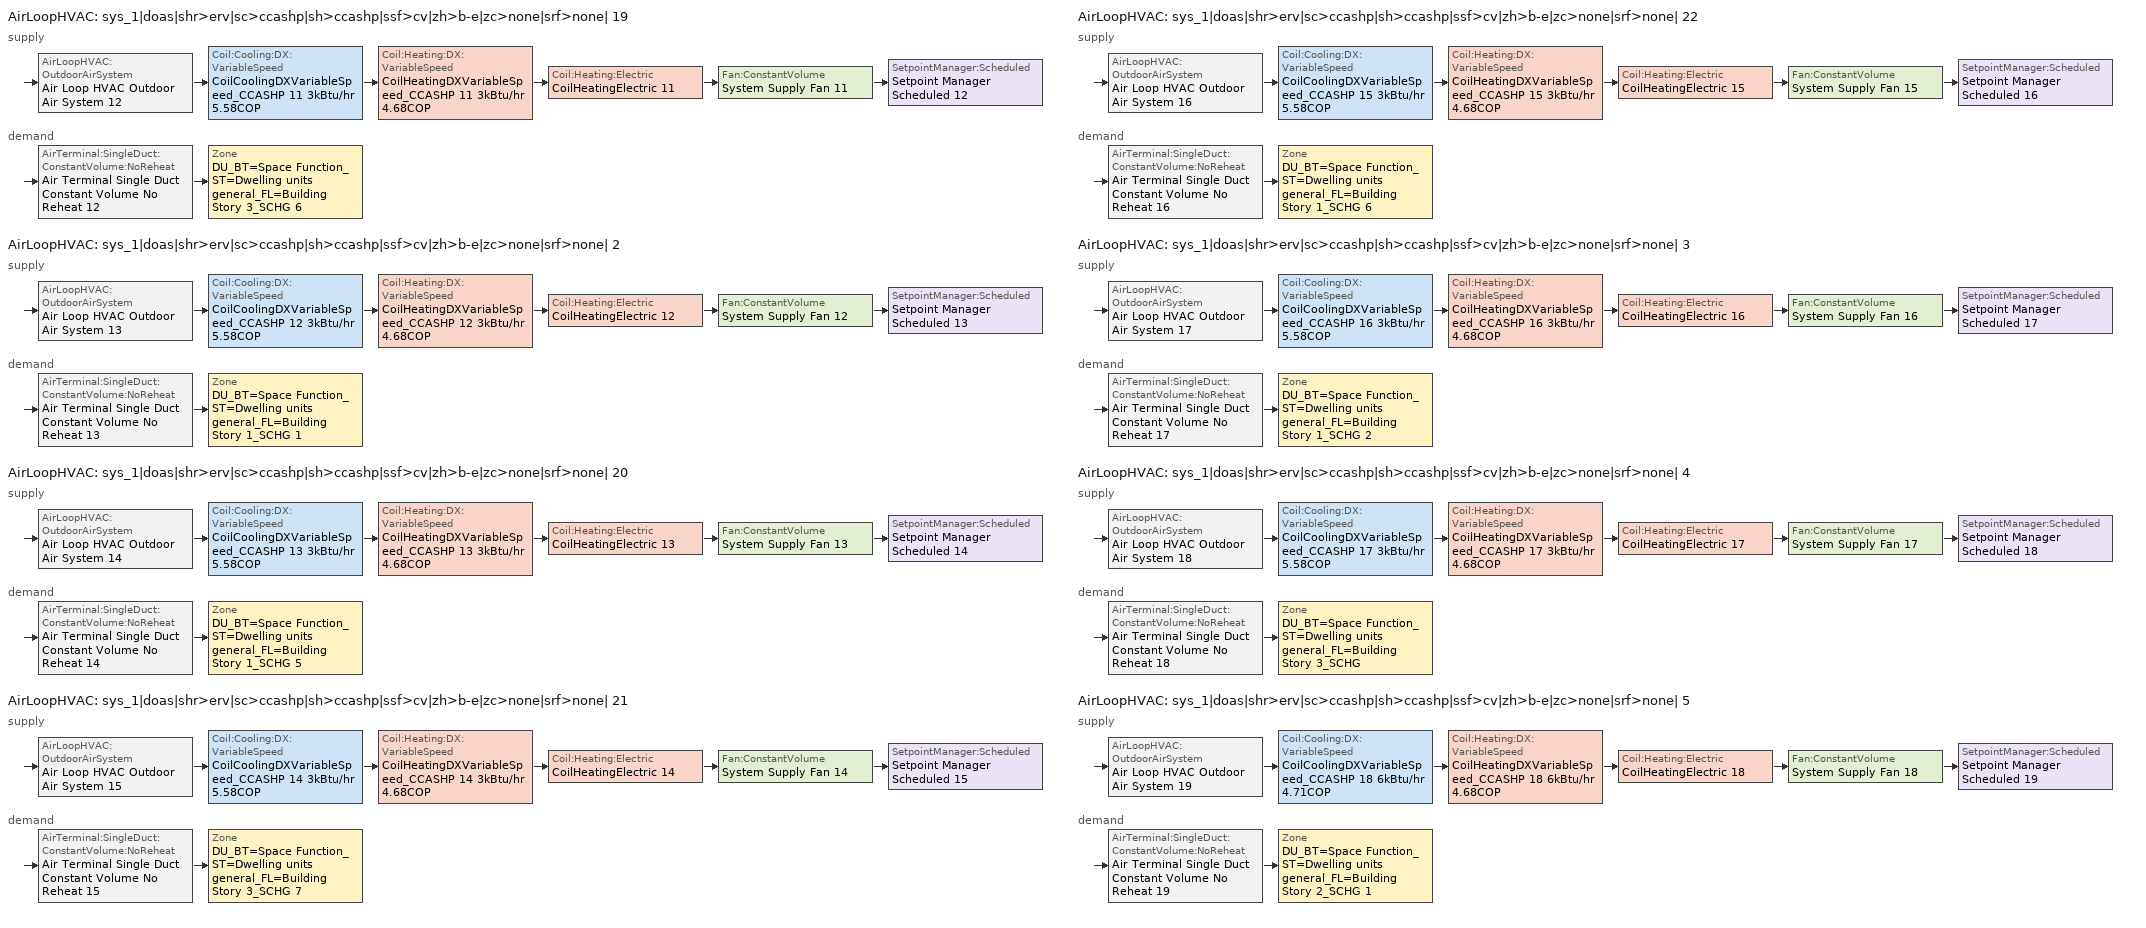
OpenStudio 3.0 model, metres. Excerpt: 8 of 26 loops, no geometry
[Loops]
AirLoopHVAC 'sys_1|doas|shr>erv|sc>ccashp|sh>ccashp|ssf>cv|zh>b-e|zc>none|srf>none| 19'
 supply: AirLoopHVAC:OutdoorAirSystem 'Air Loop HVAC Outdoor Air System 12' > Coil:Cooling:DX:VariableSpeed 'CoilCoolingDXVariableSpeed_CCASHP 11 3kBtu/hr 5.58COP' > Coil:Heating:DX:VariableSpeed 'CoilHeatingDXVariableSpeed_CCASHP 11 3kBtu/hr 4.68COP' > Coil:Heating:Electric 'CoilHeatingElectric 11' > Fan:ConstantVolume 'System Supply Fan 11' > SetpointManager:Scheduled 'Setpoint Manager Scheduled 12'
 demand: AirTerminal:SingleDuct:ConstantVolume:NoReheat 'Air Terminal Single Duct Constant Volume No Reheat 12' > Zone 'DU_BT=Space Function_ST=Dwelling units general_FL=Building Story 3_SCHG 6'
AirLoopHVAC 'sys_1|doas|shr>erv|sc>ccashp|sh>ccashp|ssf>cv|zh>b-e|zc>none|srf>none| 2'
 supply: AirLoopHVAC:OutdoorAirSystem 'Air Loop HVAC Outdoor Air System 13' > Coil:Cooling:DX:VariableSpeed 'CoilCoolingDXVariableSpeed_CCASHP 12 3kBtu/hr 5.58COP' > Coil:Heating:DX:VariableSpeed 'CoilHeatingDXVariableSpeed_CCASHP 12 3kBtu/hr 4.68COP' > Coil:Heating:Electric 'CoilHeatingElectric 12' > Fan:ConstantVolume 'System Supply Fan 12' > SetpointManager:Scheduled 'Setpoint Manager Scheduled 13'
 demand: AirTerminal:SingleDuct:ConstantVolume:NoReheat 'Air Terminal Single Duct Constant Volume No Reheat 13' > Zone 'DU_BT=Space Function_ST=Dwelling units general_FL=Building Story 1_SCHG 1'
AirLoopHVAC 'sys_1|doas|shr>erv|sc>ccashp|sh>ccashp|ssf>cv|zh>b-e|zc>none|srf>none| 20'
 supply: AirLoopHVAC:OutdoorAirSystem 'Air Loop HVAC Outdoor Air System 14' > Coil:Cooling:DX:VariableSpeed 'CoilCoolingDXVariableSpeed_CCASHP 13 3kBtu/hr 5.58COP' > Coil:Heating:DX:VariableSpeed 'CoilHeatingDXVariableSpeed_CCASHP 13 3kBtu/hr 4.68COP' > Coil:Heating:Electric 'CoilHeatingElectric 13' > Fan:ConstantVolume 'System Supply Fan 13' > SetpointManager:Scheduled 'Setpoint Manager Scheduled 14'
 demand: AirTerminal:SingleDuct:ConstantVolume:NoReheat 'Air Terminal Single Duct Constant Volume No Reheat 14' > Zone 'DU_BT=Space Function_ST=Dwelling units general_FL=Building Story 1_SCHG 5'
AirLoopHVAC 'sys_1|doas|shr>erv|sc>ccashp|sh>ccashp|ssf>cv|zh>b-e|zc>none|srf>none| 21'
 supply: AirLoopHVAC:OutdoorAirSystem 'Air Loop HVAC Outdoor Air System 15' > Coil:Cooling:DX:VariableSpeed 'CoilCoolingDXVariableSpeed_CCASHP 14 3kBtu/hr 5.58COP' > Coil:Heating:DX:VariableSpeed 'CoilHeatingDXVariableSpeed_CCASHP 14 3kBtu/hr 4.68COP' > Coil:Heating:Electric 'CoilHeatingElectric 14' > Fan:ConstantVolume 'System Supply Fan 14' > SetpointManager:Scheduled 'Setpoint Manager Scheduled 15'
 demand: AirTerminal:SingleDuct:ConstantVolume:NoReheat 'Air Terminal Single Duct Constant Volume No Reheat 15' > Zone 'DU_BT=Space Function_ST=Dwelling units general_FL=Building Story 3_SCHG 7'
AirLoopHVAC 'sys_1|doas|shr>erv|sc>ccashp|sh>ccashp|ssf>cv|zh>b-e|zc>none|srf>none| 22'
 supply: AirLoopHVAC:OutdoorAirSystem 'Air Loop HVAC Outdoor Air System 16' > Coil:Cooling:DX:VariableSpeed 'CoilCoolingDXVariableSpeed_CCASHP 15 3kBtu/hr 5.58COP' > Coil:Heating:DX:VariableSpeed 'CoilHeatingDXVariableSpeed_CCASHP 15 3kBtu/hr 4.68COP' > Coil:Heating:Electric 'CoilHeatingElectric 15' > Fan:ConstantVolume 'System Supply Fan 15' > SetpointManager:Scheduled 'Setpoint Manager Scheduled 16'
 demand: AirTerminal:SingleDuct:ConstantVolume:NoReheat 'Air Terminal Single Duct Constant Volume No Reheat 16' > Zone 'DU_BT=Space Function_ST=Dwelling units general_FL=Building Story 1_SCHG 6'
AirLoopHVAC 'sys_1|doas|shr>erv|sc>ccashp|sh>ccashp|ssf>cv|zh>b-e|zc>none|srf>none| 3'
 supply: AirLoopHVAC:OutdoorAirSystem 'Air Loop HVAC Outdoor Air System 17' > Coil:Cooling:DX:VariableSpeed 'CoilCoolingDXVariableSpeed_CCASHP 16 3kBtu/hr 5.58COP' > Coil:Heating:DX:VariableSpeed 'CoilHeatingDXVariableSpeed_CCASHP 16 3kBtu/hr 4.68COP' > Coil:Heating:Electric 'CoilHeatingElectric 16' > Fan:ConstantVolume 'System Supply Fan 16' > SetpointManager:Scheduled 'Setpoint Manager Scheduled 17'
 demand: AirTerminal:SingleDuct:ConstantVolume:NoReheat 'Air Terminal Single Duct Constant Volume No Reheat 17' > Zone 'DU_BT=Space Function_ST=Dwelling units general_FL=Building Story 1_SCHG 2'
AirLoopHVAC 'sys_1|doas|shr>erv|sc>ccashp|sh>ccashp|ssf>cv|zh>b-e|zc>none|srf>none| 4'
 supply: AirLoopHVAC:OutdoorAirSystem 'Air Loop HVAC Outdoor Air System 18' > Coil:Cooling:DX:VariableSpeed 'CoilCoolingDXVariableSpeed_CCASHP 17 3kBtu/hr 5.58COP' > Coil:Heating:DX:VariableSpeed 'CoilHeatingDXVariableSpeed_CCASHP 17 3kBtu/hr 4.68COP' > Coil:Heating:Electric 'CoilHeatingElectric 17' > Fan:ConstantVolume 'System Supply Fan 17' > SetpointManager:Scheduled 'Setpoint Manager Scheduled 18'
 demand: AirTerminal:SingleDuct:ConstantVolume:NoReheat 'Air Terminal Single Duct Constant Volume No Reheat 18' > Zone 'DU_BT=Space Function_ST=Dwelling units general_FL=Building Story 3_SCHG'
AirLoopHVAC 'sys_1|doas|shr>erv|sc>ccashp|sh>ccashp|ssf>cv|zh>b-e|zc>none|srf>none| 5'
 supply: AirLoopHVAC:OutdoorAirSystem 'Air Loop HVAC Outdoor Air System 19' > Coil:Cooling:DX:VariableSpeed 'CoilCoolingDXVariableSpeed_CCASHP 18 6kBtu/hr 4.71COP' > Coil:Heating:DX:VariableSpeed 'CoilHeatingDXVariableSpeed_CCASHP 18 6kBtu/hr 4.68COP' > Coil:Heating:Electric 'CoilHeatingElectric 18' > Fan:ConstantVolume 'System Supply Fan 18' > SetpointManager:Scheduled 'Setpoint Manager Scheduled 19'
 demand: AirTerminal:SingleDuct:ConstantVolume:NoReheat 'Air Terminal Single Duct Constant Volume No Reheat 19' > Zone 'DU_BT=Space Function_ST=Dwelling units general_FL=Building Story 2_SCHG 1'
[Sizing:Zone] Zone Cooling Design Supply Air Temperature Input Method=SupplyAirTemperature; Zone Cooling Design Supply Air Temperature {C}=13; Zone Cooling Design Supply Air Temperature Difference {deltaC}=11.11; Zone Heating Design Supply Air Temperature Input Method=SupplyAirTemperature; Zone Heating Design Supply Air Temperature {C}=43; Zone Heating Design Supply Air Temperature Difference {deltaC}=11.11; Zone Cooling Design Supply Air Humidity Ratio {kg-H2O/kg-air}=0.0085; Zone Heating Design Supply Air Humidity Ratio {kg-H2O/kg-air}=0.008; Zone Heating Sizing Factor=1.3; Zone Cooling Sizing Factor=1.1; Cooling Design Air Flow Method=DesignDay; Heating Design Air Flow Method=DesignDay; Account for Dedicated Outdoor Air System=No; Dedicated Outdoor Air System Control Strategy=NeutralSupplyAir; Dedicated Outdoor Air Low Setpoint Temperature for Design {C}=autosize; Dedicated Outdoor Air High Setpoint Temperature for Design {C}=autosize
DU_BT=Space Function_ST=Dwelling units general_FL=Building Story 1_SCHG 1; DU_BT=Space Function_ST=Dwelling units general_FL=Building Story 1_SCHG 2; DU_BT=Space Function_ST=Dwelling units general_FL=Building Story 3_SCHG; DU_BT=Space Function_ST=Dwelling units general_FL=Building Story 2_SCHG 1; DU_BT=Space Function_ST=Dwelling units general_FL=Building Story 3_SCHG 6; DU_BT=Space Function_ST=Dwelling units general_FL=Building Story 1_SCHG 5; DU_BT=Space Function_ST=Dwelling units general_FL=Building Story 3_SCHG 7; DU_BT=Space Function_ST=Dwelling units general_FL=Building Story 1_SCHG 6
[Zone equipment]
DU_BT=Space Function_ST=Dwelling units general_FL=Building Story 1_SCHG 1: Air Terminal Single Duct Constant Volume No Reheat 13, DU_BT=Space Function_ST=Dwelling units general_FL=Building Story 1_SCHG 1 VRF Indoor Unit, DU_BT=Space Function_ST=Dwelling units general_FL=Building Story 1_SCHG 1 Unit Heater
DU_BT=Space Function_ST=Dwelling units general_FL=Building Story 1_SCHG 2: Air Terminal Single Duct Constant Volume No Reheat 17, DU_BT=Space Function_ST=Dwelling units general_FL=Building Story 1_SCHG 2 VRF Indoor Unit, DU_BT=Space Function_ST=Dwelling units general_FL=Building Story 1_SCHG 2 Unit Heater
DU_BT=Space Function_ST=Dwelling units general_FL=Building Story 3_SCHG: Air Terminal Single Duct Constant Volume No Reheat 18, DU_BT=Space Function_ST=Dwelling units general_FL=Building Story 3_SCHG VRF Indoor Unit, DU_BT=Space Function_ST=Dwelling units general_FL=Building Story 3_SCHG Unit Heater
DU_BT=Space Function_ST=Dwelling units general_FL=Building Story 2_SCHG 1: Air Terminal Single Duct Constant Volume No Reheat 19, DU_BT=Space Function_ST=Dwelling units general_FL=Building Story 2_SCHG 1 VRF Indoor Unit, DU_BT=Space Function_ST=Dwelling units general_FL=Building Story 2_SCHG 1 Unit Heater
DU_BT=Space Function_ST=Dwelling units general_FL=Building Story 3_SCHG 6: Air Terminal Single Duct Constant Volume No Reheat 12, DU_BT=Space Function_ST=Dwelling units general_FL=Building Story 3_SCHG 6 VRF Indoor Unit, DU_BT=Space Function_ST=Dwelling units general_FL=Building Story 3_SCHG 6 Unit Heater
DU_BT=Space Function_ST=Dwelling units general_FL=Building Story 1_SCHG 5: Air Terminal Single Duct Constant Volume No Reheat 14, DU_BT=Space Function_ST=Dwelling units general_FL=Building Story 1_SCHG 5 VRF Indoor Unit, DU_BT=Space Function_ST=Dwelling units general_FL=Building Story 1_SCHG 5 Unit Heater
DU_BT=Space Function_ST=Dwelling units general_FL=Building Story 3_SCHG 7: Air Terminal Single Duct Constant Volume No Reheat 15, DU_BT=Space Function_ST=Dwelling units general_FL=Building Story 3_SCHG 7 VRF Indoor Unit, DU_BT=Space Function_ST=Dwelling units general_FL=Building Story 3_SCHG 7 Unit Heater
DU_BT=Space Function_ST=Dwelling units general_FL=Building Story 1_SCHG 6: Air Terminal Single Duct Constant Volume No Reheat 16, DU_BT=Space Function_ST=Dwelling units general_FL=Building Story 1_SCHG 6 VRF Indoor Unit, DU_BT=Space Function_ST=Dwelling units general_FL=Building Story 1_SCHG 6 Unit Heater
[SetpointManager:Scheduled] Control Variable=Temperature
Name | Schedule
Setpoint Manager Scheduled 12 | Makeup-Air Unit Supply Air Temp 34
Setpoint Manager Scheduled 13 | Makeup-Air Unit Supply Air Temp 35
Setpoint Manager Scheduled 14 | Makeup-Air Unit Supply Air Temp 36
Setpoint Manager Scheduled 15 | Makeup-Air Unit Supply Air Temp 37
Setpoint Manager Scheduled 16 | Makeup-Air Unit Supply Air Temp 38
Setpoint Manager Scheduled 17 | Makeup-Air Unit Supply Air Temp 39
Setpoint Manager Scheduled 18 | Makeup-Air Unit Supply Air Temp 40
Setpoint Manager Scheduled 19 | Makeup-Air Unit Supply Air Temp 41
[AirLoopHVAC] Design Supply Air Flow Rate {m3/s}=AutoSize
Name | Availability Schedule
sys_1|doas|shr>erv|sc>ccashp|sh>ccashp|ssf>cv|zh>b-e|zc>none|srf>none| 19 | sys_1|doas|shr>none|sc>ccashp|sh>ccashp|ssf>cv|zh>b-e|zc>none|srf>none| 19 Occ Sch
sys_1|doas|shr>erv|sc>ccashp|sh>ccashp|ssf>cv|zh>b-e|zc>none|srf>none| 2 | sys_1|doas|shr>none|sc>ccashp|sh>ccashp|ssf>cv|zh>b-e|zc>none|srf>none| 2 Occ Sch
sys_1|doas|shr>erv|sc>ccashp|sh>ccashp|ssf>cv|zh>b-e|zc>none|srf>none| 20 | sys_1|doas|shr>none|sc>ccashp|sh>ccashp|ssf>cv|zh>b-e|zc>none|srf>none| 20 Occ Sch
sys_1|doas|shr>erv|sc>ccashp|sh>ccashp|ssf>cv|zh>b-e|zc>none|srf>none| 21 | sys_1|doas|shr>none|sc>ccashp|sh>ccashp|ssf>cv|zh>b-e|zc>none|srf>none| 21 Occ Sch
sys_1|doas|shr>erv|sc>ccashp|sh>ccashp|ssf>cv|zh>b-e|zc>none|srf>none| 22 | sys_1|doas|shr>none|sc>ccashp|sh>ccashp|ssf>cv|zh>b-e|zc>none|srf>none| 22 Occ Sch
sys_1|doas|shr>erv|sc>ccashp|sh>ccashp|ssf>cv|zh>b-e|zc>none|srf>none| 3 | sys_1|doas|shr>none|sc>ccashp|sh>ccashp|ssf>cv|zh>b-e|zc>none|srf>none| 3 Occ Sch
sys_1|doas|shr>erv|sc>ccashp|sh>ccashp|ssf>cv|zh>b-e|zc>none|srf>none| 4 | sys_1|doas|shr>none|sc>ccashp|sh>ccashp|ssf>cv|zh>b-e|zc>none|srf>none| 4 Occ Sch
sys_1|doas|shr>erv|sc>ccashp|sh>ccashp|ssf>cv|zh>b-e|zc>none|srf>none| 5 | sys_1|doas|shr>none|sc>ccashp|sh>ccashp|ssf>cv|zh>b-e|zc>none|srf>none| 5 Occ Sch
[Sizing:System] Type of Load to Size On=VentilationRequirement; Design Outdoor Air Flow Rate {m3/s}=Autosize; Central Heating Maximum System Air Flow Ratio=1; Preheat Design Temperature {C}=7; Preheat Design Humidity Ratio {kg-H2O/kg-Air}=0.008; Precool Design Temperature {C}=13; Precool Design Humidity Ratio {kg-H2O/kg-Air}=0.008; Central Cooling Design Supply Air Temperature {C}=19.9; Central Heating Design Supply Air Temperature {C}=20; Sizing Option=NonCoincident; 100% Outdoor Air in Cooling=Yes; 100% Outdoor Air in Heating=Yes; Central Cooling Design Supply Air Humidity Ratio {kg-H2O/kg-Air}=0.0085; Central Heating Design Supply Air Humidity Ratio {kg-H2O/kg-Air}=0.008; Cooling Design Air Flow Method=DesignDay; Cooling Design Air Flow Rate {m3/s}=0; Heating Design Air Flow Method=DesignDay; Heating Design Air Flow Rate {m3/s}=0; System Outdoor Air Method=ZoneSum; Zone Maximum Outdoor Air Fraction=1; Cooling Supply Air Flow Rate Per Floor Area {m3/s-m2}=0.00996765; Cooling Fraction of Autosized Cooling Supply Air Flow Rate=1; Cooling Supply Air Flow Rate Per Unit Cooling Capacity {m3/s-W}=3.94755e-05; Heating Supply Air Flow Rate Per Floor Area {m3/s-m2}=0.00996765; Heating Fraction of Autosized Heating Supply Air Flow Rate=1; Heating Fraction of Autosized Cooling Supply Air Flow Rate=1; Heating Supply Air Flow Rate Per Unit Heating Capacity {m3/s-W}=3.15882e-05; Cooling Design Capacity Method=CoolingDesignCapacity; Cooling Design Capacity {W}=autosize; Cooling Design Capacity Per Floor Area {W/m2}=234.7; Fraction of Autosized Cooling Design Capacity=1; Heating Design Capacity Method=HeatingDesignCapacity; Heating Design Capacity {W}=autosize; Heating Design Capacity Per Floor Area {W/m2}=157; Fraction of Autosized Heating Design Capacity=1; Central Cooling Capacity Control Method=OnOff
sys_1|doas|shr>erv|sc>ccashp|sh>ccashp|ssf>cv|zh>b-e|zc>none|srf>none| 19; sys_1|doas|shr>erv|sc>ccashp|sh>ccashp|ssf>cv|zh>b-e|zc>none|srf>none| 2; sys_1|doas|shr>erv|sc>ccashp|sh>ccashp|ssf>cv|zh>b-e|zc>none|srf>none| 20; sys_1|doas|shr>erv|sc>ccashp|sh>ccashp|ssf>cv|zh>b-e|zc>none|srf>none| 21; sys_1|doas|shr>erv|sc>ccashp|sh>ccashp|ssf>cv|zh>b-e|zc>none|srf>none| 22; sys_1|doas|shr>erv|sc>ccashp|sh>ccashp|ssf>cv|zh>b-e|zc>none|srf>none| 3; sys_1|doas|shr>erv|sc>ccashp|sh>ccashp|ssf>cv|zh>b-e|zc>none|srf>none| 4; sys_1|doas|shr>erv|sc>ccashp|sh>ccashp|ssf>cv|zh>b-e|zc>none|srf>none| 5
[Fan:ConstantVolume] Availability Schedule=Always On Discrete; Fan Total Efficiency=0.39975; Maximum Flow Rate {m3/s}=AutoSize; Motor Efficiency=0.615
Name | Pressure Rise {Pa}
System Supply Fan 11; System Supply Fan 12; System Supply Fan 13; System Supply Fan 14; System Supply Fan 15; System Supply Fan 16; System Supply Fan 17; System Supply Fan 18 | 640
DU_BT=Space Function_ST=Dwelling units general_FL=Building Story 3_SCHG 6 Unit Heater Fan; DU_BT=Space Function_ST=Dwelling units general_FL=Building Story 1_SCHG 1 Unit Heater Fan; DU_BT=Space Function_ST=Dwelling units general_FL=Building Story 1_SCHG 5 Unit Heater Fan; DU_BT=Space Function_ST=Dwelling units general_FL=Building Story 3_SCHG 7 Unit Heater Fan; DU_BT=Space Function_ST=Dwelling units general_FL=Building Story 1_SCHG 6 Unit Heater Fan; DU_BT=Space Function_ST=Dwelling units general_FL=Building Story 1_SCHG 2 Unit Heater Fan; DU_BT=Space Function_ST=Dwelling units general_FL=Building Story 3_SCHG Unit Heater Fan; DU_BT=Space Function_ST=Dwelling units general_FL=Building Story 2_SCHG 1 Unit Heater Fan | 36.8769
[Coil:Cooling:DX:VariableSpeed] Nominal Speed Level=1; Rated Air Flow Rate At Selected Nominal Speed Level {m3/s}=autosize; Nominal Time for Condensate to Begin Leaving the Coil {s}=0; Initial Moisture Evaporation Rate Divided by Steady-State AC Latent Capacity=0; Condenser Type=AirCooled; Evaporative Condenser Pump Rated Power Consumption {W}=0; Crankcase Heater Capacity {W}=0; Maximum Outdoor Dry-Bulb Temperature for Crankcase Heater Operation {C}=10; Minimum Outdoor Dry-Bulb Temperature for Compressor Operation {C}=-25; Basin Heater Capacity {W/K}=0; Basin Heater Setpoint Temperature {C}=2
Name | Gross Rated Total Cooling Capacity At Selected Nominal Speed Level {W} | Energy Part Load Fraction Curve
CoilCoolingDXVariableSpeed_CCASHP 11 3kBtu/hr 5.58COP | 907.753 | Mitsubishi Hyper Heating VRF Outdoor Unit CPLFFPLR curve 3
CoilCoolingDXVariableSpeed_CCASHP 12 3kBtu/hr 5.58COP | 907.753 | Mitsubishi Hyper Heating VRF Outdoor Unit CPLFFPLR curve 4
CoilCoolingDXVariableSpeed_CCASHP 13 3kBtu/hr 5.58COP | 907.753 | Mitsubishi Hyper Heating VRF Outdoor Unit CPLFFPLR curve 5
CoilCoolingDXVariableSpeed_CCASHP 14 3kBtu/hr 5.58COP | 907.753 | Mitsubishi Hyper Heating VRF Outdoor Unit CPLFFPLR curve 6
CoilCoolingDXVariableSpeed_CCASHP 15 3kBtu/hr 5.58COP | 907.753 | Mitsubishi Hyper Heating VRF Outdoor Unit CPLFFPLR curve 7
CoilCoolingDXVariableSpeed_CCASHP 16 3kBtu/hr 5.58COP | 907.753 | Mitsubishi Hyper Heating VRF Outdoor Unit CPLFFPLR curve 8
CoilCoolingDXVariableSpeed_CCASHP 17 3kBtu/hr 5.58COP | 907.753 | Mitsubishi Hyper Heating VRF Outdoor Unit CPLFFPLR curve 9
CoilCoolingDXVariableSpeed_CCASHP 18 6kBtu/hr 4.71COP | 1815.51 | Mitsubishi Hyper Heating VRF Outdoor Unit CPLFFPLR curve 10
[Coil:Heating:Electric] Availability Schedule=Always On Discrete
CoilHeatingElectric 11; CoilHeatingElectric 12; CoilHeatingElectric 13; CoilHeatingElectric 14; CoilHeatingElectric 15; CoilHeatingElectric 16; CoilHeatingElectric 17; CoilHeatingElectric 18; DU_BT=Space Function_ST=Dwelling units general_FL=Building Story 3_SCHG 6 Unit Heater Htg Coil; DU_BT=Space Function_ST=Dwelling units general_FL=Building Story 1_SCHG 1 Unit Heater Htg Coil; DU_BT=Space Function_ST=Dwelling units general_FL=Building Story 1_SCHG 5 Unit Heater Htg Coil; DU_BT=Space Function_ST=Dwelling units general_FL=Building Story 3_SCHG 7 Unit Heater Htg Coil; DU_BT=Space Function_ST=Dwelling units general_FL=Building Story 1_SCHG 6 Unit Heater Htg Coil; DU_BT=Space Function_ST=Dwelling units general_FL=Building Story 1_SCHG 2 Unit Heater Htg Coil; DU_BT=Space Function_ST=Dwelling units general_FL=Building Story 3_SCHG Unit Heater Htg Coil; DU_BT=Space Function_ST=Dwelling units general_FL=Building Story 2_SCHG 1 Unit Heater Htg Coil
[Coil:Heating:DX:VariableSpeed] Nominal Speed Level=1; Rated Air Flow Rate At Selected Nominal Speed Level {m3/s}=autosize; Minimum Outdoor Dry-Bulb Temperature for Compressor Operation {C}=-25; Maximum Outdoor Dry-Bulb Temperature for Defrost Operation {C}=5; Crankcase Heater Capacity {W}=0.001; Maximum Outdoor Dry-Bulb Temperature for Crankcase Heater Operation {C}=10; Defrost Strategy=ReverseCycle; Defrost Control=OnDemand; Defrost Time Period Fraction=0.166667; Resistive Defrost Heater Capacity {W}=autosize
Name | Rated Heating Capacity At Selected Nominal Speed Level {W} | Energy Part Load Fraction Curve | Defrost Energy Input Ratio Function of Temperature Curve
CoilHeatingDXVariableSpeed_CCASHP 11 3kBtu/hr 4.68COP | 907.753 | Mitsubishi Hyper Heating VRF Outdoor Unit HPLFFPLR curve 3 | Mitsubishi Hyper Heating VRF Outdoor Unit Defrost HEIRFT curve 11
CoilHeatingDXVariableSpeed_CCASHP 12 3kBtu/hr 4.68COP | 907.753 | Mitsubishi Hyper Heating VRF Outdoor Unit HPLFFPLR curve 4 | Mitsubishi Hyper Heating VRF Outdoor Unit Defrost HEIRFT curve 12
CoilHeatingDXVariableSpeed_CCASHP 13 3kBtu/hr 4.68COP | 907.753 | Mitsubishi Hyper Heating VRF Outdoor Unit HPLFFPLR curve 5 | Mitsubishi Hyper Heating VRF Outdoor Unit Defrost HEIRFT curve 13
CoilHeatingDXVariableSpeed_CCASHP 14 3kBtu/hr 4.68COP | 907.753 | Mitsubishi Hyper Heating VRF Outdoor Unit HPLFFPLR curve 6 | Mitsubishi Hyper Heating VRF Outdoor Unit Defrost HEIRFT curve 14
CoilHeatingDXVariableSpeed_CCASHP 15 3kBtu/hr 4.68COP | 907.753 | Mitsubishi Hyper Heating VRF Outdoor Unit HPLFFPLR curve 7 | Mitsubishi Hyper Heating VRF Outdoor Unit Defrost HEIRFT curve 15
CoilHeatingDXVariableSpeed_CCASHP 16 3kBtu/hr 4.68COP | 907.753 | Mitsubishi Hyper Heating VRF Outdoor Unit HPLFFPLR curve 8 | Mitsubishi Hyper Heating VRF Outdoor Unit Defrost HEIRFT curve 16
CoilHeatingDXVariableSpeed_CCASHP 17 3kBtu/hr 4.68COP | 907.753 | Mitsubishi Hyper Heating VRF Outdoor Unit HPLFFPLR curve 9 | Mitsubishi Hyper Heating VRF Outdoor Unit Defrost HEIRFT curve 17
CoilHeatingDXVariableSpeed_CCASHP 18 6kBtu/hr 4.68COP | 1815.51 | Mitsubishi Hyper Heating VRF Outdoor Unit HPLFFPLR curve 10 | Mitsubishi Hyper Heating VRF Outdoor Unit Defrost HEIRFT curve 18
[Controller:OutdoorAir] Minimum Outdoor Air Flow Rate {m3/s}=autosize; Maximum Outdoor Air Flow Rate {m3/s}=Autosize; Economizer Control Type=NoEconomizer; Economizer Control Action Type=ModulateFlow; Economizer Maximum Limit Dry-Bulb Temperature {C}=28; Economizer Maximum Limit Enthalpy {J/kg}=64000; Economizer Minimum Limit Dry-Bulb Temperature {C}=-100; Lockout Type=NoLockout; Minimum Limit Type=FixedMinimum; High Humidity Control=No; Heat Recovery Bypass Control Type=BypassWhenWithinEconomizerLimits
Name | Minimum Outdoor Air Schedule | Controller Mechanical Ventilation
Controller Outdoor Air 12 | sys_1|doas|shr>none|sc>ccashp|sh>ccashp|ssf>cv|zh>b-e|zc>none|srf>none| 19 Occ Sch | Controller Mechanical Ventilation 12
Controller Outdoor Air 13 | sys_1|doas|shr>none|sc>ccashp|sh>ccashp|ssf>cv|zh>b-e|zc>none|srf>none| 2 Occ Sch | Controller Mechanical Ventilation 13
Controller Outdoor Air 14 | sys_1|doas|shr>none|sc>ccashp|sh>ccashp|ssf>cv|zh>b-e|zc>none|srf>none| 20 Occ Sch | Controller Mechanical Ventilation 14
Controller Outdoor Air 15 | sys_1|doas|shr>none|sc>ccashp|sh>ccashp|ssf>cv|zh>b-e|zc>none|srf>none| 21 Occ Sch | Controller Mechanical Ventilation 15
Controller Outdoor Air 16 | sys_1|doas|shr>none|sc>ccashp|sh>ccashp|ssf>cv|zh>b-e|zc>none|srf>none| 22 Occ Sch | Controller Mechanical Ventilation 16
Controller Outdoor Air 17 | sys_1|doas|shr>none|sc>ccashp|sh>ccashp|ssf>cv|zh>b-e|zc>none|srf>none| 3 Occ Sch | Controller Mechanical Ventilation 17
Controller Outdoor Air 18 | sys_1|doas|shr>none|sc>ccashp|sh>ccashp|ssf>cv|zh>b-e|zc>none|srf>none| 4 Occ Sch | Controller Mechanical Ventilation 18
Controller Outdoor Air 19 | sys_1|doas|shr>none|sc>ccashp|sh>ccashp|ssf>cv|zh>b-e|zc>none|srf>none| 5 Occ Sch | Controller Mechanical Ventilation 19
[Controller:MechanicalVentilation] Availability Schedule=Always On Discrete; System Outdoor Air Method=ZoneSum
Controller Mechanical Ventilation 12; Controller Mechanical Ventilation 13; Controller Mechanical Ventilation 14; Controller Mechanical Ventilation 15; Controller Mechanical Ventilation 16; Controller Mechanical Ventilation 17; Controller Mechanical Ventilation 18; Controller Mechanical Ventilation 19
[AirLoopHVAC:OutdoorAirSystem]
Name | Controller
Air Loop HVAC Outdoor Air System 12 | Controller Outdoor Air 12
Air Loop HVAC Outdoor Air System 13 | Controller Outdoor Air 13
Air Loop HVAC Outdoor Air System 14 | Controller Outdoor Air 14
Air Loop HVAC Outdoor Air System 15 | Controller Outdoor Air 15
Air Loop HVAC Outdoor Air System 16 | Controller Outdoor Air 16
Air Loop HVAC Outdoor Air System 17 | Controller Outdoor Air 17
Air Loop HVAC Outdoor Air System 18 | Controller Outdoor Air 18
Air Loop HVAC Outdoor Air System 19 | Controller Outdoor Air 19
[AirTerminal:SingleDuct:ConstantVolume:NoReheat] Availability Schedule=Always On Discrete; Maximum Air Flow Rate {m3/s}=AutoSize
Air Terminal Single Duct Constant Volume No Reheat 12; Air Terminal Single Duct Constant Volume No Reheat 13; Air Terminal Single Duct Constant Volume No Reheat 14; Air Terminal Single Duct Constant Volume No Reheat 15; Air Terminal Single Duct Constant Volume No Reheat 16; Air Terminal Single Duct Constant Volume No Reheat 17; Air Terminal Single Duct Constant Volume No Reheat 18; Air Terminal Single Duct Constant Volume No Reheat 19
[Fan:OnOff] Availability Schedule=Always On Discrete; Fan Total Efficiency=0.39975; Pressure Rise {Pa}=36.8769; Maximum Flow Rate {m3/s}=autosize; Motor Efficiency=0.615; Motor In Airstream Fraction=1
Name | Fan Power Ratio Function of Speed Ratio Curve | Fan Efficiency Ratio Function of Speed Ratio Curve
DU_BT=Space Function_ST=Dwelling units general_FL=Building Story 3_SCHG 6 VRF Fan | Fan On Off Power Curve 11 | Fan On Off Efficiency Curve 11
DU_BT=Space Function_ST=Dwelling units general_FL=Building Story 1_SCHG 1 VRF Fan | Fan On Off Power Curve 12 | Fan On Off Efficiency Curve 12
DU_BT=Space Function_ST=Dwelling units general_FL=Building Story 1_SCHG 5 VRF Fan | Fan On Off Power Curve 13 | Fan On Off Efficiency Curve 13
DU_BT=Space Function_ST=Dwelling units general_FL=Building Story 3_SCHG 7 VRF Fan | Fan On Off Power Curve 14 | Fan On Off Efficiency Curve 14
DU_BT=Space Function_ST=Dwelling units general_FL=Building Story 1_SCHG 6 VRF Fan | Fan On Off Power Curve 15 | Fan On Off Efficiency Curve 15
DU_BT=Space Function_ST=Dwelling units general_FL=Building Story 1_SCHG 2 VRF Fan | Fan On Off Power Curve 16 | Fan On Off Efficiency Curve 16
DU_BT=Space Function_ST=Dwelling units general_FL=Building Story 3_SCHG VRF Fan | Fan On Off Power Curve 17 | Fan On Off Efficiency Curve 17
DU_BT=Space Function_ST=Dwelling units general_FL=Building Story 2_SCHG 1 VRF Fan | Fan On Off Power Curve 18 | Fan On Off Efficiency Curve 18
[Coil:Cooling:DX:VariableRefrigerantFlow] Availability Schedule=Always On Discrete; Rated Total Cooling Capacity {W}=autosize; Rated Sensible Heat Ratio=autosize; Rated Air Flow Rate {m3/s}=autosize
Name | Cooling Capacity Ratio Modifier Function of Temperature Curve | Cooling Capacity Modifier Curve Function of Flow Fraction
DU_BT=Space Function_ST=Dwelling units general_FL=Building Story 3_SCHG 6 VRF Clg Coil | VRFTUCoolCapFT 11 | VRFACCoolCapFFF 11
DU_BT=Space Function_ST=Dwelling units general_FL=Building Story 1_SCHG 1 VRF Clg Coil | VRFTUCoolCapFT 12 | VRFACCoolCapFFF 12
DU_BT=Space Function_ST=Dwelling units general_FL=Building Story 1_SCHG 5 VRF Clg Coil | VRFTUCoolCapFT 13 | VRFACCoolCapFFF 13
DU_BT=Space Function_ST=Dwelling units general_FL=Building Story 3_SCHG 7 VRF Clg Coil | VRFTUCoolCapFT 14 | VRFACCoolCapFFF 14
DU_BT=Space Function_ST=Dwelling units general_FL=Building Story 1_SCHG 6 VRF Clg Coil | VRFTUCoolCapFT 15 | VRFACCoolCapFFF 15
DU_BT=Space Function_ST=Dwelling units general_FL=Building Story 1_SCHG 2 VRF Clg Coil | VRFTUCoolCapFT 16 | VRFACCoolCapFFF 16
DU_BT=Space Function_ST=Dwelling units general_FL=Building Story 3_SCHG VRF Clg Coil | VRFTUCoolCapFT 17 | VRFACCoolCapFFF 17
DU_BT=Space Function_ST=Dwelling units general_FL=Building Story 2_SCHG 1 VRF Clg Coil | VRFTUCoolCapFT 18 | VRFACCoolCapFFF 18
[Coil:Heating:DX:VariableRefrigerantFlow] Availability Schedule=Always On Discrete; Rated Total Heating Capacity {W}=autosize; Rated Air Flow Rate {m3/s}=autosize
Name | Heating Capacity Ratio Modifier Function of Temperature Curve | Heating Capacity Modifier Function of Flow Fraction Curve
DU_BT=Space Function_ST=Dwelling units general_FL=Building Story 3_SCHG 6 VRF Htg Coil | Coil Heating DX Variable Refrigerant Flow 1 VRFTUHeatCAPFT 11 | Coil Heating DX Variable Refrigerant Flow 1 VRFACCoolCapFFF 11
DU_BT=Space Function_ST=Dwelling units general_FL=Building Story 1_SCHG 1 VRF Htg Coil | Coil Heating DX Variable Refrigerant Flow 1 VRFTUHeatCAPFT 12 | Coil Heating DX Variable Refrigerant Flow 1 VRFACCoolCapFFF 12
DU_BT=Space Function_ST=Dwelling units general_FL=Building Story 1_SCHG 5 VRF Htg Coil | Coil Heating DX Variable Refrigerant Flow 1 VRFTUHeatCAPFT 13 | Coil Heating DX Variable Refrigerant Flow 1 VRFACCoolCapFFF 13
DU_BT=Space Function_ST=Dwelling units general_FL=Building Story 3_SCHG 7 VRF Htg Coil | Coil Heating DX Variable Refrigerant Flow 1 VRFTUHeatCAPFT 14 | Coil Heating DX Variable Refrigerant Flow 1 VRFACCoolCapFFF 14
DU_BT=Space Function_ST=Dwelling units general_FL=Building Story 1_SCHG 6 VRF Htg Coil | Coil Heating DX Variable Refrigerant Flow 1 VRFTUHeatCAPFT 15 | Coil Heating DX Variable Refrigerant Flow 1 VRFACCoolCapFFF 15
DU_BT=Space Function_ST=Dwelling units general_FL=Building Story 1_SCHG 2 VRF Htg Coil | Coil Heating DX Variable Refrigerant Flow 1 VRFTUHeatCAPFT 16 | Coil Heating DX Variable Refrigerant Flow 1 VRFACCoolCapFFF 16
DU_BT=Space Function_ST=Dwelling units general_FL=Building Story 3_SCHG VRF Htg Coil | Coil Heating DX Variable Refrigerant Flow 1 VRFTUHeatCAPFT 17 | Coil Heating DX Variable Refrigerant Flow 1 VRFACCoolCapFFF 17
DU_BT=Space Function_ST=Dwelling units general_FL=Building Story 2_SCHG 1 VRF Htg Coil | Coil Heating DX Variable Refrigerant Flow 1 VRFTUHeatCAPFT 18 | Coil Heating DX Variable Refrigerant Flow 1 VRFACCoolCapFFF 18
[ZoneHVAC:TerminalUnit:VariableRefrigerantFlow] Terminal Unit Availability schedule=Always On Discrete; Supply Air Flow Rate During Cooling Operation {m3/s}=autosize; Supply Air Flow Rate When No Cooling is Needed {m3/s}=autosize; Supply Air Flow Rate During Heating Operation {m3/s}=autosize; Supply Air Flow Rate When No Heating is Needed {m3/s}=autosize; Outdoor Air Flow Rate During Cooling Operation {m3/s}=1e-06; Outdoor Air Flow Rate During Heating Operation {m3/s}=1e-06; Outdoor Air Flow Rate When No Cooling or Heating is Needed {m3/s}=1e-06; Supply Air Fan Operating Mode Schedule=Always Off Discrete; Zone Terminal Unit On Parasitic Electric Energy Use {W}=1e-06; Zone Terminal Unit Off Parasitic Electric Energy Use {W}=1e-06; Rated Total Heating Capacity Sizing Ratio {W/W}=1.3; Maximum Supply Air Temperature from Supplemental Heater {C}=Autosize; Maximum Outdoor Dry-Bulb Temperature for Supplemental Heater Operation {C}=21
Name | Supply Air Fan | Cooling Coil | Heating Coil
DU_BT=Space Function_ST=Dwelling units general_FL=Building Story 3_SCHG 6 VRF Indoor Unit | DU_BT=Space Function_ST=Dwelling units general_FL=Building Story 3_SCHG 6 VRF Fan | DU_BT=Space Function_ST=Dwelling units general_FL=Building Story 3_SCHG 6 VRF Clg Coil | DU_BT=Space Function_ST=Dwelling units general_FL=Building Story 3_SCHG 6 VRF Htg Coil
DU_BT=Space Function_ST=Dwelling units general_FL=Building Story 1_SCHG 1 VRF Indoor Unit | DU_BT=Space Function_ST=Dwelling units general_FL=Building Story 1_SCHG 1 VRF Fan | DU_BT=Space Function_ST=Dwelling units general_FL=Building Story 1_SCHG 1 VRF Clg Coil | DU_BT=Space Function_ST=Dwelling units general_FL=Building Story 1_SCHG 1 VRF Htg Coil
DU_BT=Space Function_ST=Dwelling units general_FL=Building Story 1_SCHG 5 VRF Indoor Unit | DU_BT=Space Function_ST=Dwelling units general_FL=Building Story 1_SCHG 5 VRF Fan | DU_BT=Space Function_ST=Dwelling units general_FL=Building Story 1_SCHG 5 VRF Clg Coil | DU_BT=Space Function_ST=Dwelling units general_FL=Building Story 1_SCHG 5 VRF Htg Coil
DU_BT=Space Function_ST=Dwelling units general_FL=Building Story 3_SCHG 7 VRF Indoor Unit | DU_BT=Space Function_ST=Dwelling units general_FL=Building Story 3_SCHG 7 VRF Fan | DU_BT=Space Function_ST=Dwelling units general_FL=Building Story 3_SCHG 7 VRF Clg Coil | DU_BT=Space Function_ST=Dwelling units general_FL=Building Story 3_SCHG 7 VRF Htg Coil
DU_BT=Space Function_ST=Dwelling units general_FL=Building Story 1_SCHG 6 VRF Indoor Unit | DU_BT=Space Function_ST=Dwelling units general_FL=Building Story 1_SCHG 6 VRF Fan | DU_BT=Space Function_ST=Dwelling units general_FL=Building Story 1_SCHG 6 VRF Clg Coil | DU_BT=Space Function_ST=Dwelling units general_FL=Building Story 1_SCHG 6 VRF Htg Coil
DU_BT=Space Function_ST=Dwelling units general_FL=Building Story 1_SCHG 2 VRF Indoor Unit | DU_BT=Space Function_ST=Dwelling units general_FL=Building Story 1_SCHG 2 VRF Fan | DU_BT=Space Function_ST=Dwelling units general_FL=Building Story 1_SCHG 2 VRF Clg Coil | DU_BT=Space Function_ST=Dwelling units general_FL=Building Story 1_SCHG 2 VRF Htg Coil
DU_BT=Space Function_ST=Dwelling units general_FL=Building Story 3_SCHG VRF Indoor Unit | DU_BT=Space Function_ST=Dwelling units general_FL=Building Story 3_SCHG VRF Fan | DU_BT=Space Function_ST=Dwelling units general_FL=Building Story 3_SCHG VRF Clg Coil | DU_BT=Space Function_ST=Dwelling units general_FL=Building Story 3_SCHG VRF Htg Coil
DU_BT=Space Function_ST=Dwelling units general_FL=Building Story 2_SCHG 1 VRF Indoor Unit | DU_BT=Space Function_ST=Dwelling units general_FL=Building Story 2_SCHG 1 VRF Fan | DU_BT=Space Function_ST=Dwelling units general_FL=Building Story 2_SCHG 1 VRF Clg Coil | DU_BT=Space Function_ST=Dwelling units general_FL=Building Story 2_SCHG 1 VRF Htg Coil
[ZoneHVAC:UnitHeater] Availability Schedule=Always On Discrete; Maximum Supply Air Flow Rate {m3/s}=autosize; Fan Control Type=OnOff; Maximum Hot Water Flow Rate {m3/s}=autosize; Minimum Hot Water Flow Rate {m3/s}=0; Heating Convergence Tolerance=0.001
Name | Supply Air Fan | Heating Coil
DU_BT=Space Function_ST=Dwelling units general_FL=Building Story 3_SCHG 6 Unit Heater | DU_BT=Space Function_ST=Dwelling units general_FL=Building Story 3_SCHG 6 Unit Heater Fan | DU_BT=Space Function_ST=Dwelling units general_FL=Building Story 3_SCHG 6 Unit Heater Htg Coil
DU_BT=Space Function_ST=Dwelling units general_FL=Building Story 1_SCHG 1 Unit Heater | DU_BT=Space Function_ST=Dwelling units general_FL=Building Story 1_SCHG 1 Unit Heater Fan | DU_BT=Space Function_ST=Dwelling units general_FL=Building Story 1_SCHG 1 Unit Heater Htg Coil
DU_BT=Space Function_ST=Dwelling units general_FL=Building Story 1_SCHG 5 Unit Heater | DU_BT=Space Function_ST=Dwelling units general_FL=Building Story 1_SCHG 5 Unit Heater Fan | DU_BT=Space Function_ST=Dwelling units general_FL=Building Story 1_SCHG 5 Unit Heater Htg Coil
DU_BT=Space Function_ST=Dwelling units general_FL=Building Story 3_SCHG 7 Unit Heater | DU_BT=Space Function_ST=Dwelling units general_FL=Building Story 3_SCHG 7 Unit Heater Fan | DU_BT=Space Function_ST=Dwelling units general_FL=Building Story 3_SCHG 7 Unit Heater Htg Coil
DU_BT=Space Function_ST=Dwelling units general_FL=Building Story 1_SCHG 6 Unit Heater | DU_BT=Space Function_ST=Dwelling units general_FL=Building Story 1_SCHG 6 Unit Heater Fan | DU_BT=Space Function_ST=Dwelling units general_FL=Building Story 1_SCHG 6 Unit Heater Htg Coil
DU_BT=Space Function_ST=Dwelling units general_FL=Building Story 1_SCHG 2 Unit Heater | DU_BT=Space Function_ST=Dwelling units general_FL=Building Story 1_SCHG 2 Unit Heater Fan | DU_BT=Space Function_ST=Dwelling units general_FL=Building Story 1_SCHG 2 Unit Heater Htg Coil
DU_BT=Space Function_ST=Dwelling units general_FL=Building Story 3_SCHG Unit Heater | DU_BT=Space Function_ST=Dwelling units general_FL=Building Story 3_SCHG Unit Heater Fan | DU_BT=Space Function_ST=Dwelling units general_FL=Building Story 3_SCHG Unit Heater Htg Coil
DU_BT=Space Function_ST=Dwelling units general_FL=Building Story 2_SCHG 1 Unit Heater | DU_BT=Space Function_ST=Dwelling units general_FL=Building Story 2_SCHG 1 Unit Heater Fan | DU_BT=Space Function_ST=Dwelling units general_FL=Building Story 2_SCHG 1 Unit Heater Htg Coil
[HeatExchanger:AirToAir:SensibleAndLatent]
sys_1|doas|shr>none|sc>ccashp|sh>ccashp|ssf>cv|zh>b-e|zc>none|srf>none| ERV: Availability Schedule=Always On Discrete; Nominal Supply Air Flow Rate {m3/s}=autosize; Sensible Effectiveness at 100% Heating Air Flow=0.5; Latent Effectiveness at 100% Heating Air Flow=0.5; Sensible Effectiveness at 75% Heating Air Flow=0.5; Latent Effectiveness at 75% Heating Air Flow=0.5; Sensible Effectiveness at 100% Cooling Air Flow=0.5; Latent Effectiveness at 100% Cooling Air Flow=0.5; Sensible Effectiveness at 75% Cooling Air Flow=0.5; Latent Effectiveness at 75% Cooling Air Flow=0.5; Nominal Electric Power {W}=100.557; Supply Air Outlet Temperature Control=Yes; Heat Exchanger Type=Rotary; Frost Control Type=ExhaustOnly; Threshold Temperature {C}=-23.3; Initial Defrost Time Fraction=0.167; Rate of Defrost Time Fraction Increase {1/K}=1.44; Economizer Lockout=Yes
[Schedule:Constant]
Name | Value
Always On Discrete | 1
Always Off Discrete | 0
[Schedule:Ruleset]
Name | Default Day Schedule | Summer Design Day Schedule | Winter Design Day Schedule
Makeup-Air Unit Supply Air Temp 34 | Makeup Air Unit Supply Air Temp Default 34
Makeup-Air Unit Supply Air Temp 35 | Makeup Air Unit Supply Air Temp Default 35
Makeup-Air Unit Supply Air Temp 36 | Makeup Air Unit Supply Air Temp Default 36
Makeup-Air Unit Supply Air Temp 37 | Makeup Air Unit Supply Air Temp Default 37
Makeup-Air Unit Supply Air Temp 38 | Makeup Air Unit Supply Air Temp Default 38
Makeup-Air Unit Supply Air Temp 39 | Makeup Air Unit Supply Air Temp Default 39
Makeup-Air Unit Supply Air Temp 40 | Makeup Air Unit Supply Air Temp Default 40
Makeup-Air Unit Supply Air Temp 41 | Makeup Air Unit Supply Air Temp Default 41
sys_1|doas|shr>none|sc>ccashp|sh>ccashp|ssf>cv|zh>b-e|zc>none|srf>none| 19 Occ Sch | sys_1|doas|shr>none|sc>ccashp|sh>ccashp|ssf>cv|zh>b-e|zc>none|srf>none| 19 Occ Sch Default | sys_1|doas|shr>none|sc>ccashp|sh>ccashp|ssf>cv|zh>b-e|zc>none|srf>none| 19 Occ Sch Summer Design Day | sys_1|doas|shr>none|sc>ccashp|sh>ccashp|ssf>cv|zh>b-e|zc>none|srf>none| 19 Occ Sch Winter Design Day
sys_1|doas|shr>none|sc>ccashp|sh>ccashp|ssf>cv|zh>b-e|zc>none|srf>none| 2 Occ Sch | sys_1|doas|shr>none|sc>ccashp|sh>ccashp|ssf>cv|zh>b-e|zc>none|srf>none| 2 Occ Sch Default | sys_1|doas|shr>none|sc>ccashp|sh>ccashp|ssf>cv|zh>b-e|zc>none|srf>none| 2 Occ Sch Summer Design Day | sys_1|doas|shr>none|sc>ccashp|sh>ccashp|ssf>cv|zh>b-e|zc>none|srf>none| 2 Occ Sch Winter Design Day
sys_1|doas|shr>none|sc>ccashp|sh>ccashp|ssf>cv|zh>b-e|zc>none|srf>none| 20 Occ Sch | sys_1|doas|shr>none|sc>ccashp|sh>ccashp|ssf>cv|zh>b-e|zc>none|srf>none| 20 Occ Sch Default | sys_1|doas|shr>none|sc>ccashp|sh>ccashp|ssf>cv|zh>b-e|zc>none|srf>none| 20 Occ Sch Summer Design Day | sys_1|doas|shr>none|sc>ccashp|sh>ccashp|ssf>cv|zh>b-e|zc>none|srf>none| 20 Occ Sch Winter Design Day
sys_1|doas|shr>none|sc>ccashp|sh>ccashp|ssf>cv|zh>b-e|zc>none|srf>none| 21 Occ Sch | sys_1|doas|shr>none|sc>ccashp|sh>ccashp|ssf>cv|zh>b-e|zc>none|srf>none| 21 Occ Sch Default | sys_1|doas|shr>none|sc>ccashp|sh>ccashp|ssf>cv|zh>b-e|zc>none|srf>none| 21 Occ Sch Summer Design Day | sys_1|doas|shr>none|sc>ccashp|sh>ccashp|ssf>cv|zh>b-e|zc>none|srf>none| 21 Occ Sch Winter Design Day
sys_1|doas|shr>none|sc>ccashp|sh>ccashp|ssf>cv|zh>b-e|zc>none|srf>none| 22 Occ Sch | sys_1|doas|shr>none|sc>ccashp|sh>ccashp|ssf>cv|zh>b-e|zc>none|srf>none| 22 Occ Sch Default | sys_1|doas|shr>none|sc>ccashp|sh>ccashp|ssf>cv|zh>b-e|zc>none|srf>none| 22 Occ Sch Summer Design Day | sys_1|doas|shr>none|sc>ccashp|sh>ccashp|ssf>cv|zh>b-e|zc>none|srf>none| 22 Occ Sch Winter Design Day
sys_1|doas|shr>none|sc>ccashp|sh>ccashp|ssf>cv|zh>b-e|zc>none|srf>none| 3 Occ Sch | sys_1|doas|shr>none|sc>ccashp|sh>ccashp|ssf>cv|zh>b-e|zc>none|srf>none| 3 Occ Sch Default | sys_1|doas|shr>none|sc>ccashp|sh>ccashp|ssf>cv|zh>b-e|zc>none|srf>none| 3 Occ Sch Summer Design Day | sys_1|doas|shr>none|sc>ccashp|sh>ccashp|ssf>cv|zh>b-e|zc>none|srf>none| 3 Occ Sch Winter Design Day
sys_1|doas|shr>none|sc>ccashp|sh>ccashp|ssf>cv|zh>b-e|zc>none|srf>none| 4 Occ Sch | sys_1|doas|shr>none|sc>ccashp|sh>ccashp|ssf>cv|zh>b-e|zc>none|srf>none| 4 Occ Sch Default | sys_1|doas|shr>none|sc>ccashp|sh>ccashp|ssf>cv|zh>b-e|zc>none|srf>none| 4 Occ Sch Summer Design Day | sys_1|doas|shr>none|sc>ccashp|sh>ccashp|ssf>cv|zh>b-e|zc>none|srf>none| 4 Occ Sch Winter Design Day
sys_1|doas|shr>none|sc>ccashp|sh>ccashp|ssf>cv|zh>b-e|zc>none|srf>none| 5 Occ Sch | sys_1|doas|shr>none|sc>ccashp|sh>ccashp|ssf>cv|zh>b-e|zc>none|srf>none| 5 Occ Sch Default | sys_1|doas|shr>none|sc>ccashp|sh>ccashp|ssf>cv|zh>b-e|zc>none|srf>none| 5 Occ Sch Summer Design Day | sys_1|doas|shr>none|sc>ccashp|sh>ccashp|ssf>cv|zh>b-e|zc>none|srf>none| 5 Occ Sch Winter Design Day
[Schedule:Day]
Makeup Air Unit Supply Air Temp Default 34; Makeup Air Unit Supply Air Temp Default 35; Makeup Air Unit Supply Air Temp Default 36; Makeup Air Unit Supply Air Temp Default 37; Makeup Air Unit Supply Air Temp Default 38; Makeup Air Unit Supply Air Temp Default 39; Makeup Air Unit Supply Air Temp Default 40; Makeup Air Unit Supply Air Temp Default 41: 24, 0, 20
sys_1|doas|shr>none|sc>ccashp|sh>ccashp|ssf>cv|zh>b-e|zc>none|srf>none| 19 Occ Sch Default; sys_1|doas|shr>none|sc>ccashp|sh>ccashp|ssf>cv|zh>b-e|zc>none|srf>none| 19 Occ Sch Winter Design Day; sys_1|doas|shr>none|sc>ccashp|sh>ccashp|ssf>cv|zh>b-e|zc>none|srf>none| 19 Occ Sch Summer Design Day; sys_1|doas|shr>none|sc>ccashp|sh>ccashp|ssf>cv|zh>b-e|zc>none|srf>none| 2 Occ Sch Default; sys_1|doas|shr>none|sc>ccashp|sh>ccashp|ssf>cv|zh>b-e|zc>none|srf>none| 2 Occ Sch Winter Design Day; sys_1|doas|shr>none|sc>ccashp|sh>ccashp|ssf>cv|zh>b-e|zc>none|srf>none| 2 Occ Sch Summer Design Day; sys_1|doas|shr>none|sc>ccashp|sh>ccashp|ssf>cv|zh>b-e|zc>none|srf>none| 20 Occ Sch Default; sys_1|doas|shr>none|sc>ccashp|sh>ccashp|ssf>cv|zh>b-e|zc>none|srf>none| 20 Occ Sch Winter Design Day; sys_1|doas|shr>none|sc>ccashp|sh>ccashp|ssf>cv|zh>b-e|zc>none|srf>none| 20 Occ Sch Summer Design Day; sys_1|doas|shr>none|sc>ccashp|sh>ccashp|ssf>cv|zh>b-e|zc>none|srf>none| 21 Occ Sch Default; sys_1|doas|shr>none|sc>ccashp|sh>ccashp|ssf>cv|zh>b-e|zc>none|srf>none| 21 Occ Sch Winter Design Day; sys_1|doas|shr>none|sc>ccashp|sh>ccashp|ssf>cv|zh>b-e|zc>none|srf>none| 21 Occ Sch Summer Design Day; sys_1|doas|shr>none|sc>ccashp|sh>ccashp|ssf>cv|zh>b-e|zc>none|srf>none| 22 Occ Sch Default; sys_1|doas|shr>none|sc>ccashp|sh>ccashp|ssf>cv|zh>b-e|zc>none|srf>none| 22 Occ Sch Winter Design Day; sys_1|doas|shr>none|sc>ccashp|sh>ccashp|ssf>cv|zh>b-e|zc>none|srf>none| 22 Occ Sch Summer Design Day; sys_1|doas|shr>none|sc>ccashp|sh>ccashp|ssf>cv|zh>b-e|zc>none|srf>none| 3 Occ Sch Default; sys_1|doas|shr>none|sc>ccashp|sh>ccashp|ssf>cv|zh>b-e|zc>none|srf>none| 3 Occ Sch Winter Design Day; sys_1|doas|shr>none|sc>ccashp|sh>ccashp|ssf>cv|zh>b-e|zc>none|srf>none| 3 Occ Sch Summer Design Day; sys_1|doas|shr>none|sc>ccashp|sh>ccashp|ssf>cv|zh>b-e|zc>none|srf>none| 4 Occ Sch Default; sys_1|doas|shr>none|sc>ccashp|sh>ccashp|ssf>cv|zh>b-e|zc>none|srf>none| 4 Occ Sch Winter Design Day; sys_1|doas|shr>none|sc>ccashp|sh>ccashp|ssf>cv|zh>b-e|zc>none|srf>none| 4 Occ Sch Summer Design Day; sys_1|doas|shr>none|sc>ccashp|sh>ccashp|ssf>cv|zh>b-e|zc>none|srf>none| 5 Occ Sch Default; sys_1|doas|shr>none|sc>ccashp|sh>ccashp|ssf>cv|zh>b-e|zc>none|srf>none| 5 Occ Sch Winter Design Day; sys_1|doas|shr>none|sc>ccashp|sh>ccashp|ssf>cv|zh>b-e|zc>none|srf>none| 5 Occ Sch Summer Design Day: 24, 0, 1
[Curve:Quadratic] Coefficient1 Constant=0.8; Coefficient2 x=0.2; Coefficient3 x**2=0; Minimum Value of x=0.5; Maximum Value of x=1.5
VRFACCoolCapFFF 11; Coil Heating DX Variable Refrigerant Flow 1 VRFACCoolCapFFF 11; VRFACCoolCapFFF 12; Coil Heating DX Variable Refrigerant Flow 1 VRFACCoolCapFFF 12; VRFACCoolCapFFF 13; Coil Heating DX Variable Refrigerant Flow 1 VRFACCoolCapFFF 13; VRFACCoolCapFFF 14; Coil Heating DX Variable Refrigerant Flow 1 VRFACCoolCapFFF 14; VRFACCoolCapFFF 15; Coil Heating DX Variable Refrigerant Flow 1 VRFACCoolCapFFF 15; VRFACCoolCapFFF 16; Coil Heating DX Variable Refrigerant Flow 1 VRFACCoolCapFFF 16; VRFACCoolCapFFF 17; Coil Heating DX Variable Refrigerant Flow 1 VRFACCoolCapFFF 17; VRFACCoolCapFFF 18; Coil Heating DX Variable Refrigerant Flow 1 VRFACCoolCapFFF 18
[Curve:Biquadratic]
Name | Coefficient1 Constant | Coefficient2 x | Coefficient3 x**2 | Coefficient4 y | Coefficient5 y**2 | Coefficient6 x*y | Minimum Value of x | Maximum Value of x | Minimum Value of y | Maximum Value of y | Minimum Curve Output | Maximum Curve Output
VRFTUCoolCapFT 11; VRFTUCoolCapFT 12; VRFTUCoolCapFT 13; VRFTUCoolCapFT 14; VRFTUCoolCapFT 15; VRFTUCoolCapFT 16; VRFTUCoolCapFT 17; VRFTUCoolCapFT 18 | 0.0585884 | 0.0587397 | -0.000210275 | 0.010937 | -0.000121955 | -0.000524662 | 15 | 23.89 | 20 | 43.33 | 0.8083 | 1.2583
Coil Heating DX Variable Refrigerant Flow 1 VRFTUHeatCAPFT 11; Coil Heating DX Variable Refrigerant Flow 1 VRFTUHeatCAPFT 12; Coil Heating DX Variable Refrigerant Flow 1 VRFTUHeatCAPFT 13; Coil Heating DX Variable Refrigerant Flow 1 VRFTUHeatCAPFT 14; Coil Heating DX Variable Refrigerant Flow 1 VRFTUHeatCAPFT 15; Coil Heating DX Variable Refrigerant Flow 1 VRFTUHeatCAPFT 16; Coil Heating DX Variable Refrigerant Flow 1 VRFTUHeatCAPFT 17; Coil Heating DX Variable Refrigerant Flow 1 VRFTUHeatCAPFT 18 | 0.375444 | 0.0668191 | -0.00194171 | 0.0442618 | -0.000400958 | -0.00148198 | 21.11 | 27.22 | -15 | 18.33 | 0.6074 | 1
[Table:MultiVariableLookup]
Mitsubishi Hyper Heating VRF Outdoor Unit Defrost HEIRFT curve 11; Mitsubishi Hyper Heating VRF Outdoor Unit Defrost HEIRFT curve 12; Mitsubishi Hyper Heating VRF Outdoor Unit Defrost HEIRFT curve 13; Mitsubishi Hyper Heating VRF Outdoor Unit Defrost HEIRFT curve 14; Mitsubishi Hyper Heating VRF Outdoor Unit Defrost HEIRFT curve 15; Mitsubishi Hyper Heating VRF Outdoor Unit Defrost HEIRFT curve 16; Mitsubishi Hyper Heating VRF Outdoor Unit Defrost HEIRFT curve 17; Mitsubishi Hyper Heating VRF Outdoor Unit Defrost HEIRFT curve 18: LinearInterpolationOfTable, 2, BiQuadratic, SingleLineIndependentVariableWithMatrix, 1, 15, 27.2, -25, 6, Temperature, Temperature, Dimensionless, 2, 15, -25, 1.052, 15, -10, 1.052, 15, -8, 1.052, 15, -6, 1.052, 15, -4, 1.111, 15, -2, 1.149, 15, 0, 1.205, 15, 1, 1.205, 15, 2, 1.19, 15, 4, 1.052, 15, 6, 1, 27.2, -25, 1.052, 27.2, -10, 1.052, 27.2, -8, 1.052, 27.2, -6, 1.052, 27.2, -4, 1.111, 27.2, -2, 1.149, 27.2, 0, 1.205, 27.2, 1, 1.205, 27.2, 2, 1.19, 27.2, 4, 1.052, 27.2, 6, 1
Mitsubishi Hyper Heating VRF Outdoor Unit CPLFFPLR curve 3; Mitsubishi Hyper Heating VRF Outdoor Unit CPLFFPLR curve 4; Mitsubishi Hyper Heating VRF Outdoor Unit CPLFFPLR curve 5; Mitsubishi Hyper Heating VRF Outdoor Unit CPLFFPLR curve 6; Mitsubishi Hyper Heating VRF Outdoor Unit CPLFFPLR curve 7; Mitsubishi Hyper Heating VRF Outdoor Unit CPLFFPLR curve 8; Mitsubishi Hyper Heating VRF Outdoor Unit CPLFFPLR curve 9; Mitsubishi Hyper Heating VRF Outdoor Unit CPLFFPLR curve 10: LinearInterpolationOfTable, 2, cubic, SingleLineIndependentVariableWithMatrix, 1, 0, 1, Dimensionless, Dimensionless, 1, 0.1, 0.865, 0.2, 0.88, 0.3, 0.895, 0.4, 0.91, 0.5, 0.951, 0.556, 0.964, 0.694, 0.999, 0.833, 1.003, 0.972, 0.997, 1, 1
Mitsubishi Hyper Heating VRF Outdoor Unit HPLFFPLR curve 3; Mitsubishi Hyper Heating VRF Outdoor Unit HPLFFPLR curve 4; Mitsubishi Hyper Heating VRF Outdoor Unit HPLFFPLR curve 5; Mitsubishi Hyper Heating VRF Outdoor Unit HPLFFPLR curve 6; Mitsubishi Hyper Heating VRF Outdoor Unit HPLFFPLR curve 7; Mitsubishi Hyper Heating VRF Outdoor Unit HPLFFPLR curve 8; Mitsubishi Hyper Heating VRF Outdoor Unit HPLFFPLR curve 9; Mitsubishi Hyper Heating VRF Outdoor Unit HPLFFPLR curve 10: LinearInterpolationOfTable, 2, cubic, SingleLineIndependentVariableWithMatrix, 1, 0, 1, Dimensionless, Dimensionless, 1, 0.1, 0.865, 0.2, 0.88, 0.3, 0.895, 0.4, 0.91, 0.5, 0.923, 0.555, 0.943, 0.694, 0.969, 0.833, 0.997, 1, 1
[Curve:Cubic] Coefficient1 Constant=1; Coefficient2 x=0; Coefficient3 x**2=0; Coefficient4 x**3=0; Minimum Value of x=0; Maximum Value of x=1
Fan On Off Efficiency Curve 11; Fan On Off Efficiency Curve 12; Fan On Off Efficiency Curve 13; Fan On Off Efficiency Curve 14; Fan On Off Efficiency Curve 15; Fan On Off Efficiency Curve 16; Fan On Off Efficiency Curve 17; Fan On Off Efficiency Curve 18
[Curve:Exponent] Coefficient1 Constant=1; Coefficient2 Constant=0; Coefficient3 Constant=0; Minimum Value of x=0; Maximum Value of x=1
Fan On Off Power Curve 11; Fan On Off Power Curve 12; Fan On Off Power Curve 13; Fan On Off Power Curve 14; Fan On Off Power Curve 15; Fan On Off Power Curve 16; Fan On Off Power Curve 17; Fan On Off Power Curve 18
